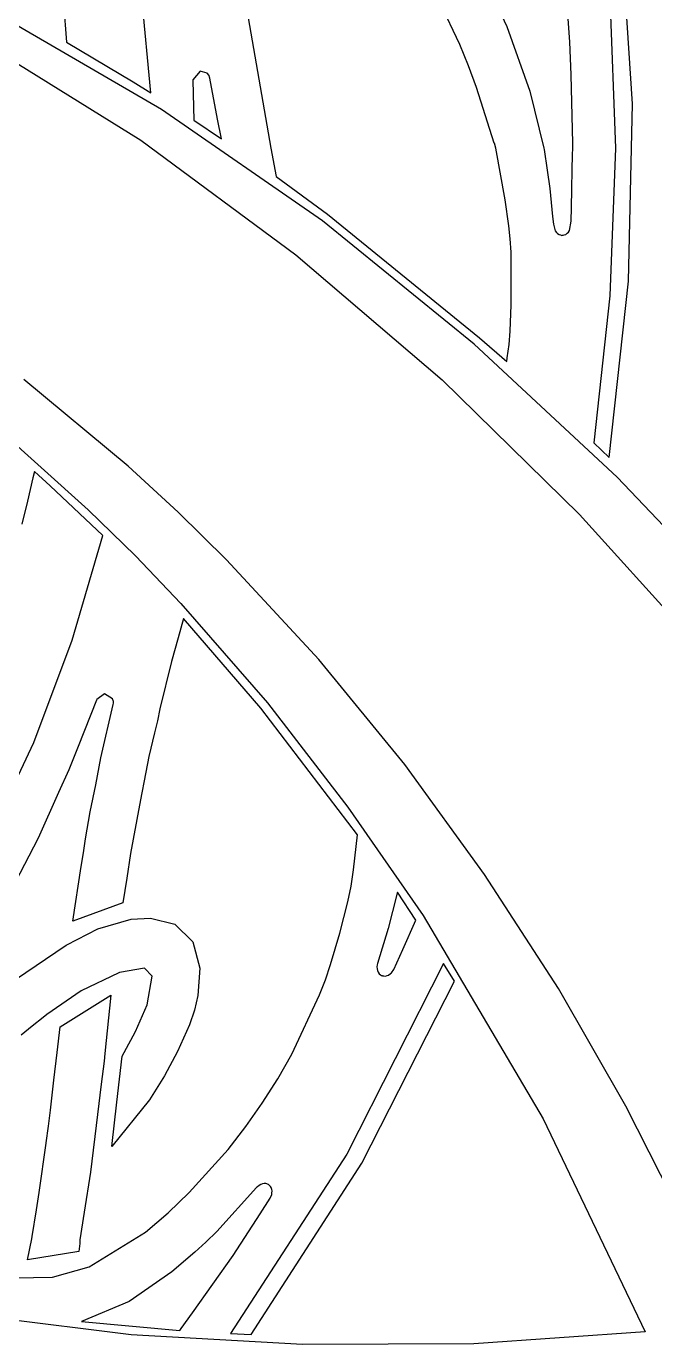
# Model space of a CAD drawing. Extents: x 0 to 149, y 0 to 357.
# Drawn here: x 111.1 to 127.09, y 117.79 to 151.32 of the extents above; entities that cross this region are included whole.
import ezdxf

# ---------------------------------------------------------------- set-up
doc = ezdxf.new("R2010")
doc.units = 0

msp = doc.modelspace()

# ---------------------------------------------------------------- linework, layer by layer
at = {"layer": 'Layer 1'}
for p, q in [((114.267792, 149.631573), (113.808159, 154.407481)), ((126.518171, 149.348549), (126.224662, 153.847589)), ((122.576, 152.891), (123.327564, 151.318398)), ((125.944808, 152.087866), (126.089, 148.223)), ((114.542765, 149.206563), (110.244845, 151.700663)), ((112.042341, 151.89882), (112.117759, 150.916544)), ((116.709177, 151.734027), (117.322009, 148.222663)), ((122.126404, 150.859291), (121.628564, 151.909501)), ((124.928682, 150.929852), (124.858578, 151.867625)), ((123.327564, 151.318398), (123.90992, 149.6756)), ((109.853164, 151.008608), (114.013475, 148.423931)), ((112.117759, 150.916544), (113.821619, 149.908004)), ((124.957296, 150.088591), (124.928682, 150.929852)), ((122.348623, 150.318068), (122.126404, 150.859291)), ((122.553367, 149.768), (122.348623, 150.318068)), ((113.821619, 149.908004), (114.267792, 149.631573)), ((115.337338, 149.963808), (115.334118, 149.945094)), ((115.334118, 149.945094), (115.360082, 148.932224)), ((115.522052, 150.184712), (115.337338, 149.963808)), ((115.701246, 150.130012), (115.522052, 150.184712)), ((115.747999, 150.070102), (115.701246, 150.130012)), ((115.762, 150.031), (115.747999, 150.070102)), ((115.772479, 150.001874), (115.762, 150.031)), ((115.762, 150.031), (115.762, 150.031)), ((115.964754, 148.956774), (115.772479, 150.001874)), ((125.000268, 148.351051), (124.957296, 150.088591)), ((123, 148.346), (122.553367, 149.768)), ((123.90992, 149.6756), (124.268105, 148.22363)), ((126.419332, 144.841028), (126.518171, 149.348549)), ((118.631235, 146.375803), (114.542765, 149.206563)), ((115.360082, 148.932224), (116.068377, 148.462866)), ((116.068377, 148.462866), (115.964754, 148.956774)), ((114.013475, 148.423931), (117.956274, 145.504611)), ((123.011044, 148.345084), (123, 148.346)), ((123.042724, 148.22267), (123.011044, 148.345084)), ((125.003231, 148.223642), (125.000268, 148.351051)), ((117.322009, 148.222663), (117.459612, 147.499957)), ((123.286095, 146.91039), (123.042724, 148.22267)), ((124.268105, 148.22363), (124.273828, 148.192021)), ((124.273828, 148.192021), (124.352822, 147.658805)), ((124.990305, 147.669101), (124.999297, 148.054334)), ((124.999297, 148.054334), (125.003231, 148.223642)), ((126.089, 148.223), (125.949491, 144.46578)), ((124.352822, 147.658805), (124.415162, 147.199333)), ((124.978347, 147.182689), (124.990305, 147.669101)), ((117.459612, 147.499957), (118.760572, 146.544811)), ((123.374594, 146.24624), (123.286095, 146.91039)), ((124.415162, 147.199333), (124.452667, 146.843434)), ((124.966494, 146.710839), (124.978347, 147.182689)), ((124.452667, 146.843434), (124.490784, 146.479537)), ((124.957601, 146.368876), (124.966494, 146.710839)), ((122.492285, 143.239753), (118.631235, 146.375803)), ((118.760572, 146.544811), (122.632962, 143.399611)), ((123.410566, 145.912592), (123.374594, 146.24624)), ((124.490784, 146.479537), (124.508564, 146.290674)), ((124.508564, 146.290674), (124.556801, 146.121773)), ((124.916521, 146.129989), (124.957601, 146.368876)), ((123.434377, 145.578441), (123.410566, 145.912592)), ((124.556801, 146.121773), (124.586844, 146.07736)), ((124.586844, 146.07736), (124.61556, 146.051988)), ((124.61556, 146.051988), (124.658175, 146.023811)), ((124.658175, 146.023811), (124.693995, 146.013194)), ((124.693995, 146.013194), (124.727054, 146.003626)), ((124.727054, 146.003626), (124.74427, 146.007064)), ((124.74427, 146.007064), (124.756634, 146.00539)), ((124.756634, 146.00539), (124.783205, 146.014958)), ((124.783205, 146.014958), (124.824692, 146.029738)), ((124.824692, 146.029738), (124.858519, 146.055835)), ((124.858519, 146.055835), (124.890557, 146.085584)), ((124.890557, 146.085584), (124.916521, 146.129989)), ((123.437482, 144.236301), (123.434377, 145.578441)), ((117.956274, 145.504611), (121.675324, 142.326121)), ((125.927589, 140.350738), (126.419332, 144.841028)), ((123.40559, 143.563094), (123.437482, 144.236301)), ((125.949491, 144.46578), (125.538794, 140.72847)), ((123.381116, 143.22655), (123.40559, 143.563094)), ((126.133155, 139.850153), (122.492285, 143.239753)), ((122.632962, 143.399611), (123.320822, 142.790785)), ((123.335436, 142.891358), (123.381116, 143.22655)), ((123.320822, 142.790785), (123.335436, 142.891358)), ((113.694083, 140.130456), (111.03727, 142.333641)), ((121.675324, 142.326121), (125.171444, 138.903851)), ((110.17703, 141.263373), (112.676, 139.024643)), ((125.538794, 140.72847), (125.927589, 140.350738)), ((111.306386, 139.997119), (111.269087, 139.834531)), ((111.708925, 139.634334), (111.306386, 139.997119)), ((114.965363, 138.961316), (113.694083, 140.130456)), ((129.557785, 136.241423), (126.133155, 139.850153)), ((111.269087, 139.834531), (111.132353, 139.244687)), ((111.709026, 139.634232), (111.708925, 139.634334)), ((113.049796, 138.369192), (111.709026, 139.634232)), ((111.132353, 139.244687), (110.985092, 138.657795)), ((112.676, 139.024643), (113.87498, 137.852393)), ((116.193723, 137.747196), (114.965363, 138.961316)), ((125.171444, 138.903851), (128.450504, 135.273481)), ((112.26616, 135.704909), (113.049796, 138.369192)), ((113.87498, 137.852393), (115.03088, 136.637513)), ((118.539763, 135.212336), (116.193723, 137.747196)), ((115.03088, 136.637513), (117.23201, 134.107933)), ((115.094709, 136.254414), (114.966354, 135.762803)), ((117.066569, 133.973354), (115.094709, 136.254414)), ((111.294736, 133.103212), (112.26616, 135.704909)), ((114.966354, 135.762803), (114.796665, 135.166468)), ((114.796665, 135.166468), (114.500354, 133.958388)), ((120.731903, 132.542986), (118.539763, 135.212336)), ((112.882212, 134.179267), (112.415445, 132.998127)), ((112.891, 134.193), (112.882212, 134.179267)), ((113.08636, 134.343456), (112.890978, 134.193036)), ((112.890978, 134.193036), (112.891, 134.193)), ((113.294688, 134.211547), (113.08636, 134.343456)), ((113.315126, 134.141863), (113.294688, 134.211547)), ((113.31385, 134.102558), (113.315126, 134.141863)), ((112.998738, 132.712062), (113.312061, 134.071042)), ((113.312061, 134.071042), (113.31385, 134.102558)), ((114.500354, 133.958388), (114.433468, 133.65356)), ((119.523739, 130.753054), (117.066569, 133.973354)), ((117.23201, 134.107933), (119.281651, 131.45391)), ((114.433468, 133.65356), (114.357897, 133.351963)), ((114.357897, 133.351963), (114.218302, 132.744184)), ((109.631928, 129.594509), (111.294736, 133.103212)), ((112.415445, 132.998127), (112.182702, 132.407298)), ((112.867011, 132.023883), (112.998738, 132.712062)), ((114.218302, 132.744184), (114.094189, 132.130069)), ((122.760273, 129.747906), (120.731903, 132.542986)), ((112.182702, 132.407298), (111.919953, 131.828952)), ((114.094189, 132.130069), (114.03783, 131.820655)), ((111.919953, 131.828952), (111.397696, 130.670992)), ((112.726182, 131.339972), (112.867011, 132.023883)), ((114.03783, 131.820655), (113.978456, 131.512505)), ((113.978456, 131.512505), (113.747192, 130.276975)), ((112.604623, 130.648051), (112.726182, 131.339972)), ((119.281651, 131.45391), (121.19182, 128.697803)), ((111.397696, 130.670992), (110.81944, 129.539672)), ((112.550922, 130.298923), (112.604623, 130.648051)), ((119.421493, 129.861769), (119.523739, 130.753054)), ((112.495838, 129.950523), (112.550922, 130.298923)), ((113.747192, 130.276975), (113.653892, 129.649333)), ((112.280621, 128.554823), (112.495838, 129.950523)), ((119.360178, 129.451898), (119.421493, 129.861769)), ((113.653892, 129.649333), (113.552261, 129.026046)), ((119.27546, 129.049311), (119.360178, 129.451898)), ((124.635153, 126.846646), (122.760273, 129.747906)), ((120.528603, 129.23935), (120.308634, 128.369691)), ((120.539129, 129.293424), (120.528603, 129.23935)), ((121.012435, 128.583619), (120.539129, 129.293424)), ((113.552261, 129.026046), (112.280621, 128.554823)), ((119.075571, 128.249742), (119.27546, 129.049311)), ((112.91744, 128.360218), (113.766023, 128.605448)), ((113.766023, 128.605448), (114.256446, 128.637167)), ((114.256446, 128.637167), (114.879431, 128.481125)), ((114.879431, 128.481125), (115.335806, 128.029261)), ((120.678366, 127.839182), (121.012435, 128.583619)), ((121.19182, 128.697803), (124.248399, 123.526473)), ((112.131753, 127.956577), (112.91744, 128.360218)), ((118.841807, 127.456534), (119.075571, 128.249742)), ((120.308634, 128.369691), (120.03445, 127.481521)), ((110.821485, 127.076837), (112.109985, 127.943163)), ((112.109985, 127.943163), (112.131753, 127.956577)), ((115.335806, 128.029261), (115.513626, 127.359022)), ((120.44874, 127.331233), (120.678366, 127.839182)), ((118.711358, 127.063399), (118.841807, 127.456534)), ((121.715401, 127.481429), (119.252893, 122.630805)), ((120.029087, 127.446466), (120.021067, 127.394255)), ((120.03445, 127.481521), (120.029087, 127.446466)), ((121.99587, 127.02818), (121.715401, 127.481429)), ((113.450138, 127.242183), (112.492361, 126.788296)), ((113.470269, 127.249772), (113.450138, 127.242183)), ((114.104529, 127.365201), (113.470269, 127.249772)), ((114.305082, 127.155538), (114.104529, 127.365201)), ((114.172274, 126.427685), (114.305082, 127.155538)), ((115.513626, 127.359022), (115.462524, 126.667481)), ((120.021067, 127.394255), (120.024693, 127.345586)), ((120.024693, 127.345586), (120.034, 127.299)), ((120.034, 127.299), (120.053671, 127.25834)), ((120.034, 127.299), (120.034, 127.299)), ((120.053671, 127.25834), (120.078094, 127.221934)), ((120.078094, 127.221934), (120.112842, 127.193855)), ((120.112842, 127.193855), (120.135834, 127.175347)), ((120.135834, 127.175347), (120.150549, 127.172525)), ((120.150549, 127.172525), (120.163478, 127.165142)), ((120.163478, 127.165142), (120.197344, 127.16348)), ((120.197344, 127.16348), (120.233983, 127.161705)), ((120.233983, 127.161705), (120.283442, 127.175028)), ((120.283442, 127.175028), (120.317371, 127.187508)), ((120.317371, 127.187508), (120.365656, 127.223915)), ((120.365656, 127.223915), (120.391869, 127.245646)), ((120.391869, 127.245646), (120.44874, 127.331233)), ((112.492361, 126.788296), (111.623388, 126.181473)), ((118.556892, 126.680142), (118.711358, 127.063399)), ((119.632007, 122.405575), (121.99587, 127.02818)), ((126.350783, 123.849956), (124.635153, 126.846646)), ((111.958286, 125.872597), (113.250716, 126.677353)), ((113.250716, 126.677353), (113.096, 125.194)), ((115.462524, 126.667481), (115.378368, 126.289854)), ((117.858675, 125.174202), (118.556892, 126.680142)), ((111.527997, 126.106684), (111.251259, 125.887135)), ((111.623388, 126.181473), (111.527997, 126.106684)), ((113.876638, 125.749448), (114.172274, 126.427685)), ((115.378368, 126.289854), (115.252621, 125.922932)), ((111.251259, 125.887135), (110.970383, 125.655117)), ((111.880675, 125.217901), (111.958286, 125.872597)), ((115.252621, 125.922932), (114.948597, 125.239021)), ((113.590245, 125.215402), (113.876638, 125.749448)), ((111.79708, 124.516526), (111.880675, 125.217901)), ((113.09569, 125.19472), (113.077501, 124.996388)), ((113.096, 125.194), (113.09569, 125.19472)), ((113.4064, 123.956064), (113.538432, 125.127004)), ((113.538432, 125.127004), (113.590245, 125.215402)), ((114.948597, 125.239021), (114.617901, 124.623131)), ((117.49727, 124.544057), (117.858675, 125.174202)), ((113.052665, 124.801903), (113.004482, 124.412217)), ((113.077501, 124.996388), (113.052665, 124.801903)), ((111.711751, 123.750655), (111.79708, 124.516526)), ((114.617901, 124.623131), (114.230692, 124.014714)), ((117.102399, 123.930978), (117.49727, 124.544057)), ((113.004482, 124.412217), (112.913121, 123.637199)), ((111.666877, 123.339432), (111.711751, 123.750655)), ((114.230692, 124.014714), (113.273959, 122.821404)), ((113.273959, 122.821404), (113.4064, 123.956064)), ((116.685145, 123.330263), (117.102399, 123.930978)), ((127.913748, 120.767931), (126.350783, 123.849956)), ((112.913121, 123.637199), (112.731319, 122.174629)), ((124.248399, 123.526473), (126.84155, 118.107903)), ((111.605353, 122.916878), (111.666877, 123.339432)), ((116.235088, 122.749834), (116.685145, 123.330263)), ((111.422225, 121.657733), (111.60423, 122.909803)), ((111.60423, 122.909803), (111.604944, 122.914389)), ((111.604944, 122.914389), (111.605353, 122.916878)), ((115.23876, 121.654174), (116.235088, 122.749834)), ((119.252893, 122.630805), (116.290811, 118.068069)), ((116.817, 118.043), (119.632007, 122.405575)), ((112.731319, 122.174629), (112.573227, 121.151139)), ((116.954957, 121.781685), (115.943657, 120.660965)), ((116.979025, 121.802073), (116.954957, 121.781685)), ((117.019696, 121.836701), (116.979025, 121.802073)), ((117.061699, 121.859683), (117.019696, 121.836701)), ((117.106612, 121.87643), (117.061699, 121.859683)), ((117.151118, 121.882255), (117.106612, 121.87643)), ((117.194908, 121.880479), (117.151118, 121.882255)), ((117.262712, 121.858429), (117.194908, 121.880479)), ((117.27518, 121.845645), (117.262712, 121.858429)), ((117.290508, 121.837009), (117.27518, 121.845645)), ((117.307831, 121.811843), (117.290508, 121.837009)), ((117.328433, 121.781786), (117.307831, 121.811843)), ((117.344376, 121.733219), (117.328433, 121.781786)), ((111.355903, 121.213758), (111.422225, 121.657733)), ((114.705671, 121.134169), (115.23876, 121.654174)), ((117.045, 121.109), (117.303191, 121.512112)), ((117.303191, 121.512112), (117.343303, 121.605197)), ((117.343303, 121.605197), (117.347491, 121.638051)), ((117.351632, 121.698587), (117.344376, 121.733219)), ((117.347491, 121.638051), (117.351632, 121.698587)), ((111.249223, 120.53931), (111.355903, 121.213758)), ((112.573227, 121.151139), (112.46143, 120.45361)), ((114.131758, 120.646822), (114.705671, 121.134169)), ((116.358527, 120.05038), (117.045, 121.109)), ((117.045, 121.109), (117.045, 121.109)), ((111.130227, 119.944933), (111.237471, 120.476487)), ((111.237471, 120.476487), (111.237572, 120.476589)), ((111.237572, 120.476589), (111.248915, 120.538161)), ((111.248915, 120.538161), (111.249223, 120.53931)), ((112.46143, 120.45361), (112.463574, 120.361775)), ((112.694318, 119.761043), (114.131758, 120.646822)), ((115.669219, 120.395137), (115.383997, 120.137751)), ((115.943657, 120.660965), (115.669219, 120.395137)), ((112.435217, 120.158042), (111.130227, 119.944933)), ((112.463574, 120.361775), (112.435217, 120.158042)), ((115.383997, 120.137751), (114.80008, 119.637089)), ((111.764054, 119.503268), (112.694318, 119.761043)), ((115.325457, 118.59645), (116.358527, 120.05038)), ((110.798848, 119.488456), (111.764054, 119.503268)), ((114.80008, 119.637089), (113.719347, 118.884904)), ((113.719347, 118.884904), (112.50693, 118.371279)), ((113.768389, 118.038401), (109.43405, 118.567795)), ((115.036764, 118.192099), (115.325457, 118.59645)), ((112.50693, 118.371279), (115.00161, 118.147056)), ((115.00161, 118.147056), (115.036764, 118.192099)), ((116.290811, 118.068069), (116.817, 118.043)), ((126.84155, 118.107903), (122.485305, 117.808108)), ((118.123196, 117.785056), (113.768389, 118.038401)), ((116.817, 118.043), (116.817, 118.043)), ((122.485305, 117.808108), (118.123196, 117.785056))]:
    msp.add_line(p, q, dxfattribs=at)

doc.saveas('drawing.dxf')
